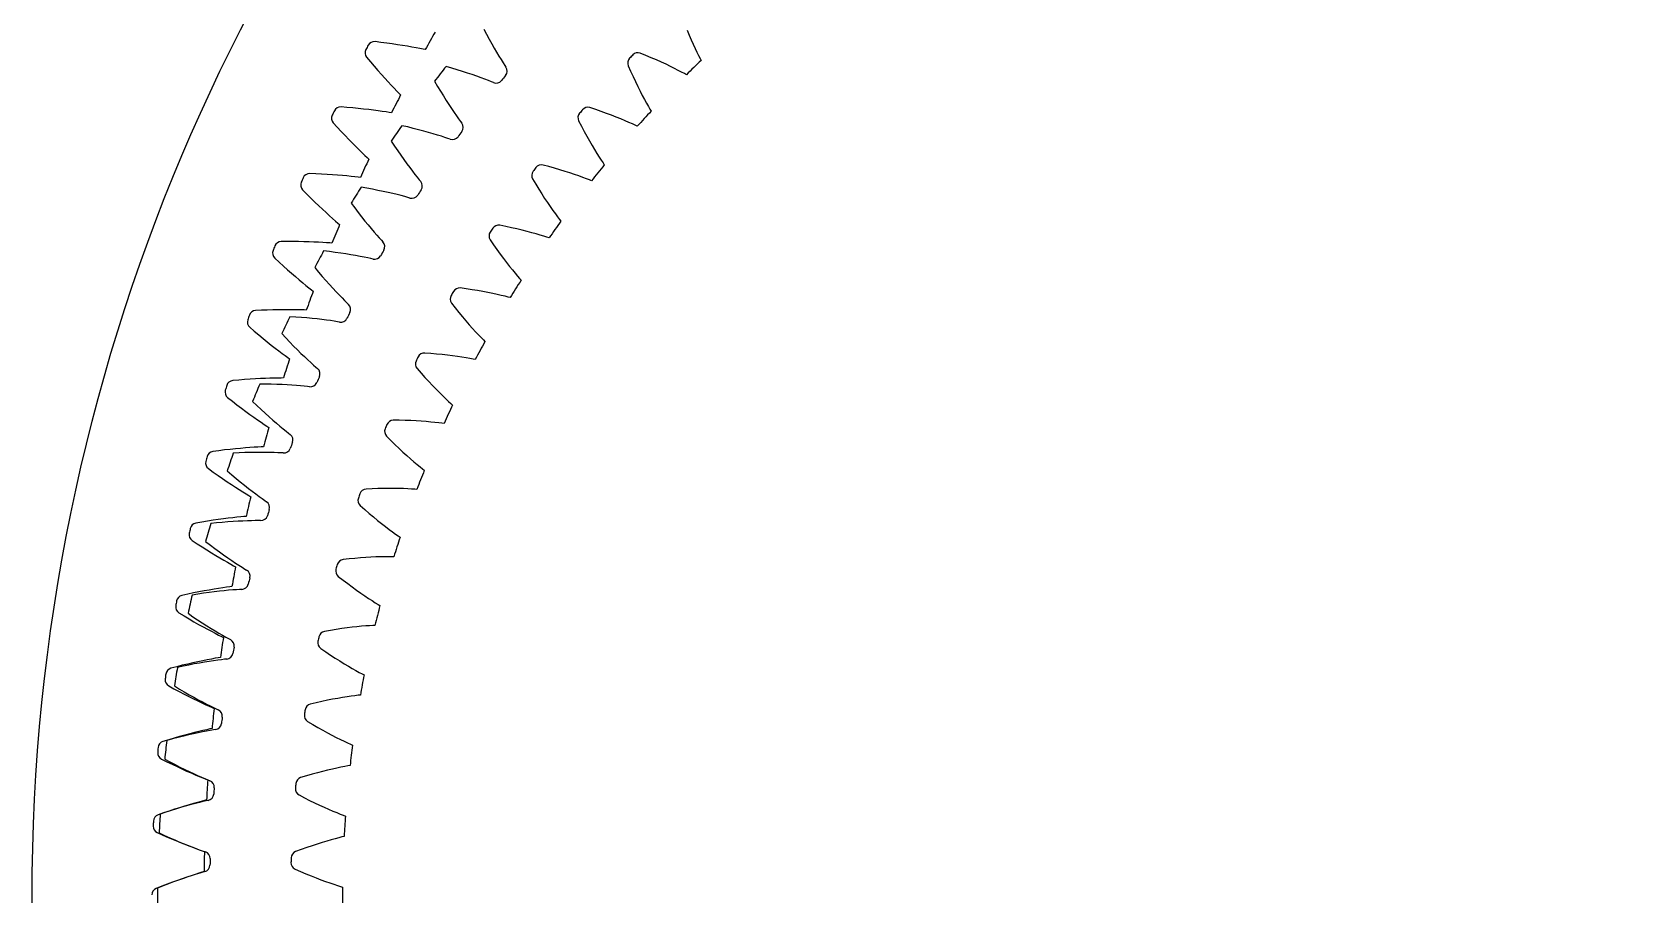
# Model space of a CAD drawing. Header units: millimetres. Extents: x -82 to 82, y -82 to 82.
# Drawn here: x -82.4 to -13, y 0.1 to 37.4 of the extents above; entities that cross this region are included whole.
import ezdxf

# ---------------------------------------------------------------- set-up
doc = ezdxf.new("R2010")
doc.units = ezdxf.units.MM

msp = doc.modelspace()

# ---------------------------------------------------------------- linework, layer by layer
at = {"layer": 'fixed_ring'}
for p, q in [((-67.335071, 36.984498), (-67.592, 37.016256)), ((-67.086449, 36.952167), (-67.335071, 36.984498)), ((-66.846999, 36.918859), (-67.086449, 36.952167)), ((-66.617339, 36.884859), (-66.846999, 36.918859)), ((-66.398241, 36.850498), (-66.617339, 36.884859)), ((-66.190707, 36.816169), (-66.398241, 36.850498)), ((-65.996089, 36.782357), (-66.190707, 36.816169)), ((-67.958089, 36.339783), (-67.790975, 36.142061)), ((-67.790975, 36.142061), (-67.627925, 35.951607)), ((-65.816331, 36.749699), (-65.996089, 36.782357)), ((-65.654515, 36.719095), (-65.816331, 36.749699)), ((-65.516487, 36.692067), (-65.654515, 36.719095)), ((-65.422331, 36.673132), (-65.516487, 36.692067)), ((-67.627925, 35.951607), (-67.469074, 35.769365)), ((-67.469074, 35.769365), (-67.314999, 35.595697)), ((-67.314999, 35.595697), (-67.166397, 35.43107)), ((-67.166397, 35.43107), (-67.024148, 35.276106)), ((-67.024148, 35.276106), (-66.889396, 35.131671)), ((-66.889396, 35.131671), (-66.763737, 34.999046)), ((-66.763737, 34.999046), (-66.649612, 34.880317)), ((-66.649612, 34.880317), (-66.55149, 34.779548)), ((-66.55149, 34.779548), (-66.48414, 34.711081)), ((-68.805934, 34.170284), (-69.063956, 34.191398)), ((-68.556189, 34.148255), (-68.805934, 34.170284)), ((-68.315567, 34.124871), (-68.556189, 34.148255)), ((-68.084697, 34.100391), (-68.315567, 34.124871)), ((-67.864367, 34.075113), (-68.084697, 34.100391)), ((-67.655592, 34.049389), (-67.864367, 34.075113)), ((-67.459743, 34.02365), (-67.655592, 34.049389)), ((-67.278788, 33.998447), (-67.459743, 34.02365)), ((-69.401777, 33.500374), (-69.226635, 33.309727)), ((-67.115846, 33.974557), (-67.278788, 33.998447)), ((-66.976818, 33.953256), (-67.115846, 33.974557)), ((-66.881961, 33.938228), (-66.976818, 33.953256)), ((-69.226635, 33.309727), (-69.055854, 33.126173)), ((-69.055854, 33.126173), (-68.889608, 32.950651)), ((-68.889608, 32.950651), (-68.728487, 32.783499)), ((-68.728487, 32.783499), (-68.573209, 32.625153)), ((-68.573209, 32.625153), (-68.424677, 32.4762)), ((-68.424677, 32.4762), (-68.284072, 32.337458)), ((-68.284072, 32.337458), (-68.153039, 32.210139)), ((-68.153039, 32.210139), (-68.034105, 32.096228)), ((-68.034105, 32.096228), (-67.931903, 31.999599)), ((-67.931903, 31.999599), (-67.861781, 31.933974)), ((-70.159243, 31.297691), (-70.417917, 31.308124)), ((-69.908801, 31.286001), (-70.159243, 31.297691)), ((-69.667418, 31.272581), (-69.908801, 31.286001)), ((-69.435734, 31.257663), (-69.667418, 31.272581)), ((-69.214548, 31.241512), (-69.435734, 31.257663)), ((-69.004888, 31.224437), (-69.214548, 31.241512)), ((-70.726893, 30.60373), (-70.544022, 30.420483)), ((-68.808142, 31.206813), (-69.004888, 31.224437)), ((-68.626301, 31.18911), (-68.808142, 31.206813)), ((-68.46251, 31.171974), (-68.626301, 31.18911)), ((-68.322721, 31.156436), (-68.46251, 31.171974)), ((-68.227324, 31.145341), (-68.322721, 31.156436)), ((-70.544022, 30.420483), (-70.365802, 30.244144)), ((-70.365802, 30.244144), (-70.192444, 30.075642)), ((-70.192444, 30.075642), (-70.024553, 29.915291)), ((-70.024553, 29.915291), (-69.862865, 29.763497)), ((-69.862865, 29.763497), (-69.708304, 29.62081)), ((-69.708304, 29.62081), (-69.562085, 29.487996)), ((-69.562085, 29.487996), (-69.425903, 29.366201)), ((-69.425903, 29.366201), (-69.302363, 29.257302)), ((-69.302363, 29.257302), (-69.196255, 29.16498)), ((-69.196255, 29.16498), (-69.123481, 29.102308)), ((-71.392687, 28.371627), (-71.65157, 28.371361)), ((-71.141975, 28.370296), (-71.392687, 28.371627)), ((-70.900244, 28.366863), (-71.141975, 28.370296)), ((-70.668141, 28.361531), (-70.900244, 28.366863)), ((-70.446476, 28.354534), (-70.668141, 28.361531)), ((-70.23629, 28.346139), (-70.446476, 28.354534)), ((-70.038984, 28.33666), (-70.23629, 28.346139)), ((-69.856566, 28.326487), (-70.038984, 28.33666)), ((-69.692208, 28.316134), (-69.856566, 28.326487)), ((-69.551896, 28.306387), (-69.692208, 28.316134)), ((-69.456122, 28.299243), (-69.551896, 28.306387)), ((-71.931173, 27.6548), (-71.740886, 27.479267)), ((-71.740886, 27.479267), (-71.555531, 27.310443)), ((-71.555531, 27.310443), (-71.375358, 27.149249)), ((-71.375358, 27.149249), (-71.200984, 26.995973)), ((-71.200984, 26.995973), (-71.033161, 26.850991)), ((-71.033161, 26.850991), (-70.872835, 26.714813)), ((-70.872835, 26.714813), (-70.721253, 26.588155)), ((-70.721253, 26.588155), (-70.580154, 26.472091)), ((-70.580154, 26.472091), (-70.452219, 26.368391)), ((-70.452219, 26.368391), (-70.342387, 26.280532)), ((-70.342387, 26.280532), (-70.267085, 26.220922)), ((-72.504157, 25.397089), (-72.762808, 25.386125)), ((-72.253604, 25.406121), (-72.504157, 25.397089)), ((-72.011938, 25.41268), (-72.253604, 25.406121)), ((-71.779813, 25.416945), (-72.011938, 25.41268)), ((-71.558048, 25.419114), (-71.779813, 25.416945)), ((-71.347695, 25.419412), (-71.558048, 25.419114)), ((-71.150166, 25.418095), (-71.347695, 25.419412)), ((-70.967483, 25.415469), (-71.150166, 25.418095)), ((-70.802837, 25.411917), (-70.967483, 25.415469)), ((-70.662243, 25.407976), (-70.802837, 25.411917)), ((-70.566255, 25.404796), (-70.662243, 25.407976)), ((-73.012561, 24.658622), (-72.815182, 24.491103)), ((-72.815182, 24.491103), (-72.623009, 24.330083)), ((-72.623009, 24.330083), (-72.436328, 24.176473)), ((-72.436328, 24.176473), (-72.255769, 24.030533)), ((-72.255769, 24.030533), (-72.082098, 23.89261)), ((-72.082098, 23.89261), (-71.916282, 23.763174)), ((-71.916282, 23.763174), (-71.759595, 23.642888)), ((-71.759595, 23.642888), (-71.61382, 23.532755)), ((-71.61382, 23.532755), (-71.481709, 23.43443)), ((-71.481709, 23.43443), (-71.36834, 23.351185)), ((-71.36834, 23.351185), (-71.290639, 23.294737)), ((-73.491755, 22.379162), (-73.749732, 22.357518)), ((-73.24179, 22.39854), (-73.491755, 22.379162)), ((-73.0006, 22.41508), (-73.24179, 22.39854)), ((-72.76885, 22.428933), (-73.0006, 22.41508)), ((-72.547365, 22.440265), (-72.76885, 22.428933)), ((-72.337203, 22.449256), (-72.547365, 22.440265)), ((-72.139788, 22.456103), (-72.337203, 22.449256)), ((-71.957154, 22.461028), (-72.139788, 22.456103)), ((-71.792501, 22.464283), (-71.957154, 22.461028)), ((-71.651864, 22.466156), (-71.792501, 22.464283)), ((-71.555827, 22.466946), (-71.651864, 22.466156)), ((-73.969207, 21.620315), (-73.765075, 21.461096)), ((-73.765075, 21.461096), (-73.566411, 21.308155)), ((-73.566411, 21.308155), (-73.373542, 21.162391)), ((-73.373542, 21.162391), (-73.187106, 21.024038)), ((-73.187106, 21.024038), (-73.007884, 20.89341)), ((-73.007884, 20.89341), (-72.836861, 20.770936)), ((-72.836861, 20.770936), (-72.675336, 20.657228)), ((-72.675336, 20.657228), (-72.525135, 20.553213)), ((-72.525135, 20.553213), (-72.389074, 20.460431)), ((-72.389074, 20.460431), (-72.272361, 20.381943)), ((-72.272361, 20.381943), (-72.192394, 20.328754)), ((-73.203124, 19.440745), (-73.412735, 19.423078)), ((-73.006161, 19.455745), (-73.203124, 19.440745)), ((-72.823886, 19.468214), (-73.006161, 19.455745)), ((-72.659509, 19.47827), (-72.823886, 19.468214)), ((-72.519069, 19.485953), (-72.659509, 19.47827)), ((-72.423147, 19.490711), (-72.519069, 19.485953)), ((-74.353793, 19.323), (-74.610656, 19.290714)), ((-74.104843, 19.352691), (-74.353793, 19.323)), ((-73.864543, 19.379184), (-74.104843, 19.352691)), ((-73.633563, 19.402603), (-73.864543, 19.379184)), ((-73.412735, 19.423078), (-73.633563, 19.402603)), ((-74.799479, 18.545071), (-74.588941, 18.394423)), ((-74.588941, 18.394423), (-74.384127, 18.249823)), ((-74.384127, 18.249823), (-74.185399, 18.112153)), ((-74.185399, 18.112153), (-73.993404, 17.981623)), ((-73.993404, 17.981623), (-73.808937, 17.858513)), ((-73.808937, 17.858513), (-73.632999, 17.743211)), ((-73.632999, 17.743211), (-73.466913, 17.636275)), ((-73.466913, 17.636275), (-73.312542, 17.538556)), ((-73.312542, 17.538556), (-73.172763, 17.451477)), ((-73.172763, 17.451477), (-73.052907, 17.377878)), ((-73.052907, 17.377878), (-72.97081, 17.32804)), ((-75.0888, 16.233825), (-75.344109, 16.190951)), ((-74.841289, 16.273778), (-75.0888, 16.233825)), ((-74.602289, 16.310179), (-74.841289, 16.273778)), ((-74.372475, 16.343123), (-74.602289, 16.310179)), ((-74.152681, 16.372707), (-74.372475, 16.343123)), ((-73.94398, 16.399021), (-74.152681, 16.372707)), ((-73.747805, 16.422147), (-73.94398, 16.399021)), ((-73.5662, 16.442138), (-73.747805, 16.422147)), ((-73.402379, 16.458979), (-73.5662, 16.442138)), ((-73.262377, 16.472458), (-73.402379, 16.458979)), ((-73.166733, 16.481176), (-73.262377, 16.472458)), ((-75.501956, 15.438142), (-75.285373, 15.296324)), ((-75.285373, 15.296324), (-75.074758, 15.160311)), ((-75.074758, 15.160311), (-74.870511, 15.030971)), ((-74.870511, 15.030971), (-74.673286, 14.908486)), ((-74.673286, 14.908486), (-74.483889, 14.793105)), ((-74.483889, 14.793105), (-74.303336, 14.685172)), ((-74.303336, 14.685172), (-74.132974, 14.585191)), ((-74.132974, 14.585191), (-73.974696, 14.493935)), ((-73.974696, 14.493935), (-73.831437, 14.412706)), ((-73.831437, 14.412706), (-73.708642, 14.344124)), ((-73.708642, 14.344124), (-73.624556, 14.29772)), ((-75.212578, 13.213308), (-75.449869, 13.167062)), ((-74.984322, 13.255722), (-75.212578, 13.213308)), ((-74.765938, 13.294363), (-74.984322, 13.255722)), ((-74.558503, 13.329279), (-74.765938, 13.294363)), ((-74.363451, 13.360493), (-74.558503, 13.329279)), ((-74.182828, 13.387971), (-74.363451, 13.360493)), ((-74.019843, 13.411567), (-74.182828, 13.387971)), ((-73.880517, 13.430821), (-74.019843, 13.411567)), ((-73.785315, 13.443484), (-73.880517, 13.430821)), ((-75.695518, 13.116914), (-75.948837, 13.063527)), ((-75.449869, 13.167062), (-75.695518, 13.116914)), ((-76.07544, 12.304838), (-75.853181, 12.172091)), ((-75.853181, 12.172091), (-75.637125, 12.044898)), ((-75.637125, 12.044898), (-75.427708, 11.924109)), ((-75.427708, 11.924109), (-75.22559, 11.809879)), ((-75.22559, 11.809879), (-75.031586, 11.702423)), ((-75.031586, 11.702423), (-74.846727, 11.602044)), ((-74.846727, 11.602044), (-74.672379, 11.509189)), ((-74.672379, 11.509189), (-74.510465, 11.424551)), ((-74.510465, 11.424551), (-74.363972, 11.349312)), ((-74.363972, 11.349312), (-74.238448, 11.285863)), ((-74.238448, 11.285863), (-74.152515, 11.242974)), ((-76.172912, 9.977594), (-76.423809, 9.913784)), ((-75.929546, 10.03785), (-76.172912, 9.977594)), ((-75.694368, 10.093863), (-75.929546, 10.03785)), ((-75.468059, 10.145673), (-75.694368, 10.093863)), ((-75.25146, 10.193306), (-75.468059, 10.145673)), ((-75.045644, 10.236765), (-75.25146, 10.193306)), ((-74.852049, 10.276012), (-75.045644, 10.236765)), ((-74.672715, 10.310931), (-74.852049, 10.276012)), ((-74.510845, 10.341243), (-74.672715, 10.310931)), ((-74.372434, 10.366238), (-74.510845, 10.341243)), ((-74.277836, 10.382824), (-74.372434, 10.366238)), ((-76.518951, 9.150511), (-76.291396, 9.027062)), ((-76.291396, 9.027062), (-76.070268, 8.908907)), ((-76.070268, 8.908907), (-75.856038, 8.796875)), ((-75.856038, 8.796875), (-75.649372, 8.691095)), ((-75.649372, 8.691095), (-75.451093, 8.591748)), ((-75.451093, 8.591748), (-75.262244, 8.499094)), ((-75.262244, 8.499094), (-75.084207, 8.413523)), ((-75.084207, 8.413523), (-74.918934, 8.335649)), ((-74.918934, 8.335649), (-74.769458, 8.266528)), ((-74.769458, 8.266528), (-74.641418, 8.20832)), ((-74.641418, 8.20832), (-74.553787, 8.169019)), ((-76.046836, 6.957173), (-76.279497, 6.891489)), ((-75.822861, 7.01829), (-76.046836, 6.957173)), ((-75.608415, 7.074834), (-75.822861, 7.01829)), ((-75.404571, 7.126761), (-75.608415, 7.074834)), ((-75.212763, 7.173975), (-75.404571, 7.126761)), ((-75.035026, 7.216275), (-75.212763, 7.173975)), ((-74.874546, 7.25325), (-75.035026, 7.216275)), ((-74.737286, 7.283943), (-74.874546, 7.25325)), ((-74.643455, 7.304425), (-74.737286, 7.283943)), ((-76.520166, 6.821227), (-76.768211, 6.747103)), ((-76.279497, 6.891489), (-76.520166, 6.821227)), ((-76.831729, 5.980551), (-76.599267, 5.866611)), ((-76.599267, 5.866611), (-76.373446, 5.757694)), ((-76.373446, 5.757694), (-76.154769, 5.654612)), ((-76.154769, 5.654612), (-75.943909, 5.557463)), ((-75.943909, 5.557463), (-75.741694, 5.466394)), ((-75.741694, 5.466394), (-75.549177, 5.381623)), ((-75.549177, 5.381623), (-75.367756, 5.303483)), ((-75.367756, 5.303483), (-75.199406, 5.232505)), ((-75.199406, 5.232505), (-75.0472, 5.16962)), ((-75.0472, 5.16962), (-74.916865, 5.116753)), ((-74.916865, 5.116753), (-74.827684, 5.081107)), ((-74.974451, 4.189205), (-75.110325, 4.152865)), ((-74.881547, 4.213546), (-74.974451, 4.189205)), ((-76.736686, 3.653206), (-76.981456, 3.568895)), ((-76.499127, 3.733354), (-76.736686, 3.653206)), ((-76.269378, 3.808596), (-76.499127, 3.733354)), ((-76.048121, 3.878917), (-76.269378, 3.808596)), ((-75.836194, 3.944274), (-76.048121, 3.878917)), ((-75.63467, 4.004581), (-75.836194, 3.944274)), ((-75.444977, 4.059681), (-75.63467, 4.004581)), ((-75.26914, 4.10929), (-75.444977, 4.059681)), ((-75.110325, 4.152865), (-75.26914, 4.10929)), ((-77.013243, 2.800373), (-76.776271, 2.696137)), ((-76.776271, 2.696137), (-76.546141, 2.596645)), ((-76.546141, 2.596645), (-76.323391, 2.502687)), ((-76.323391, 2.502687), (-76.108696, 2.414335)), ((-76.108696, 2.414335), (-75.902891, 2.331701)), ((-75.902891, 2.331701), (-75.707035, 2.254958)), ((-75.707035, 2.254958), (-75.52254, 2.184382)), ((-75.52254, 2.184382), (-75.3514, 2.120422)), ((-75.3514, 2.120422), (-75.196726, 2.063881)), ((-75.196726, 2.063881), (-75.064317, 2.016445)), ((-75.064317, 2.016445), (-74.97374, 1.984515)), ((-76.143453, 0.732917), (-76.361616, 0.653513)), ((-75.934409, 0.806976), (-76.143453, 0.732917)), ((-75.735549, 0.875559), (-75.934409, 0.806976)), ((-75.548295, 0.938451), (-75.735549, 0.875559)), ((-75.374658, 0.995284), (-75.548295, 0.938451)), ((-75.21778, 1.045385), (-75.374658, 0.995284)), ((-75.083524, 1.087309), (-75.21778, 1.045385)), ((-74.991704, 1.115469), (-75.083524, 1.087309)), ((-76.822103, 0.478944), (-77.06318, 0.38459)), ((-76.588059, 0.56884), (-76.822103, 0.478944)), ((-76.361616, 0.653513), (-76.588059, 0.56884))]:
    msp.add_line(p, q, dxfattribs=at)
for centre, radius, start, end in [((0, 0), 77.25, 151.499434, 151.658461), ((-67.624614, 36.718035), 0.3, 83.758735, 151.499434), ((0, 0), 75, 150.062713, 150.726761), ((-67.726266, 36.530199), 0.3, 151.658461, 219.399159), ((0, 0), 77.25, 153.867855, 154.026882), ((-69.084218, 33.892083), 0.3, 86.127156, 153.867855), ((0, 0), 75, 152.431134, 153.095182), ((-69.178021, 33.700207), 0.3, 154.026882, 221.76758), ((-70.425793, 31.008227), 0.3, 88.495578, 156.236276), ((0, 0), 75, 154.799555, 155.463603), ((-70.511586, 30.812639), 0.3, 156.395303, 224.136001), ((0, 0), 77.25, 156.236276, 156.395303), ((0, 0), 75, 157.167976, 157.832024), ((-71.724684, 27.872428), 0.3, 158.763724, 226.504422), ((0, 0), 77.25, 158.604697, 158.763724), ((-71.647047, 28.071395), 0.3, 90.863999, 158.604697), ((0, 0), 75, 159.536397, 160.200445), ((0, 0), 77.25, 160.973118, 161.132145), ((-72.745892, 25.086603), 0.3, 93.23242, 160.973118), ((-72.815241, 24.884597), 0.3, 161.132145, 228.872844), ((0, 0), 75, 161.904818, 162.568866), ((-73.720453, 22.058951), 0.3, 95.600841, 163.341539), ((-73.781394, 21.854252), 0.3, 163.500566, 231.241265), ((0, 0), 77.25, 163.341539, 163.500566), ((0, 0), 75, 164.273239, 164.937287), ((-74.621494, 18.786569), 0.3, 165.868987, 233.609686), ((0, 0), 77.25, 165.70996, 165.868987), ((-74.569064, 18.993611), 0.3, 97.969262, 165.70996), ((0, 0), 75, 166.64166, 167.305708), ((-75.290274, 15.895821), 0.3, 100.337683, 168.078381), ((-75.334103, 15.686789), 0.3, 168.237408, 235.978107), ((0, 0), 77.25, 168.078381, 168.237408), ((0, 0), 75, 169.010081, 169.674129), ((-75.918006, 12.560209), 0.3, 170.605829, 238.346528), ((0, 0), 77.25, 170.446803, 170.605829), ((-75.882852, 12.770874), 0.3, 102.706104, 170.446803), ((0, 0), 75, 171.378502, 172.04255), ((-76.345786, 9.624107), 0.3, 105.074525, 172.815224), ((-76.372204, 9.41217), 0.3, 172.97425, 240.714949), ((0, 0), 77.25, 172.815224, 172.97425), ((0, 0), 75, 173.746924, 174.410971), ((-76.695921, 6.248051), 0.3, 175.342671, 243.08337), ((0, 0), 77.25, 175.183645, 175.342671), ((-76.678284, 6.460899), 0.3, 107.442946, 175.183645), ((0, 0), 75, 176.115345, 176.779392), ((-76.879779, 3.286651), 0.3, 109.811367, 177.552066), ((-76.888605, 3.073256), 0.3, 177.711092, 245.451791), ((0, 0), 77.25, 177.552066, 177.711092), ((0, 0), 75, 178.483766, 179.147813), ((-76.949926, 0.106789), 0.3, 112.179788, 179.920487)]:
    msp.add_arc(centre, radius, start, end, dxfattribs=at)
at = {"layer": 'outer'}
msp.add_circle((0, 0), 82.428227, dxfattribs=at)
at = {"layer": 'thin_ring_external'}
for p, q in [((-62.886783, 37.556834), (-62.771383, 37.337867)), ((-62.771383, 37.337867), (-62.657779, 37.128221)), ((-62.657779, 37.128221), (-62.546484, 36.928338)), ((-62.546484, 36.928338), (-62.438112, 36.73878)), ((-62.438112, 36.73878), (-62.333423, 36.560285)), ((-62.333423, 36.560285), (-62.233393, 36.393872)), ((-62.233393, 36.393872), (-62.139355, 36.241036)), ((-62.139355, 36.241036), (-62.053311, 36.104201)), ((-62.053311, 36.104201), (-61.978843, 35.988059)), ((-64.273774, 35.872704), (-64.519863, 35.943596)), ((-64.036744, 35.801424), (-64.273774, 35.872704)), ((-63.809208, 35.730118), (-64.036744, 35.801424)), ((-63.591697, 35.659206), (-63.809208, 35.730118)), ((-63.384878, 35.589185), (-63.591697, 35.659206)), ((-63.189624, 35.520658), (-63.384878, 35.589185)), ((-63.007121, 35.454386), (-63.189624, 35.520658)), ((-62.839092, 35.391392), (-63.007121, 35.454386)), ((-61.978843, 35.988059), (-61.928546, 35.907857)), ((-65.018197, 35.303336), (-64.889063, 35.08218)), ((-64.889063, 35.08218), (-64.761777, 34.869902)), ((-64.761777, 34.869902), (-64.636796, 34.666833)), ((-62.688299, 35.333177), (-62.839092, 35.391392)), ((-62.560036, 35.282356), (-62.688299, 35.333177)), ((-62.471679, 35.248367), (-62.560036, 35.282356)), ((-64.636796, 34.666833), (-64.514658, 34.473385)), ((-64.514658, 34.473385), (-64.396009, 34.290084)), ((-64.396009, 34.290084), (-64.281646, 34.117627)), ((-64.281646, 34.117627), (-64.172601, 33.956977)), ((-66.181173, 33.324201), (-66.430794, 33.381429)), ((-65.940577, 33.266086), (-66.181173, 33.324201)), ((-64.172601, 33.956977), (-64.070286, 33.809555)), ((-64.070286, 33.809555), (-63.976835, 33.677667)), ((-63.976835, 33.677667), (-63.896082, 33.565804)), ((-63.896082, 33.565804), (-63.841443, 33.488494)), ((-66.893101, 32.714689), (-66.75198, 32.500982)), ((-65.709459, 33.207423), (-65.940577, 33.266086)), ((-65.488371, 33.148602), (-65.709459, 33.207423)), ((-65.278009, 33.09008), (-65.488371, 33.148602)), ((-65.079276, 33.032413), (-65.278009, 33.09008)), ((-64.893399, 32.976295), (-65.079276, 33.032413)), ((-64.722156, 32.922654), (-64.893399, 32.976295)), ((-64.568385, 32.872834), (-64.722156, 32.922654)), ((-64.437516, 32.829156), (-64.568385, 32.872834)), ((-64.347421, 32.800086), (-64.437516, 32.829156)), ((-66.75198, 32.500982), (-66.613193, 32.296039)), ((-66.613193, 32.296039), (-66.477215, 32.100163)), ((-66.477215, 32.100163), (-66.344607, 31.913737)), ((-66.344607, 31.913737), (-66.21604, 31.737251)), ((-66.21604, 31.737251), (-66.09235, 31.571356)), ((-66.09235, 31.571356), (-65.974621, 31.416957)), ((-65.974621, 31.416957), (-65.86434, 31.275394)), ((-65.86434, 31.275394), (-65.763765, 31.148854)), ((-67.945285, 30.674494), (-68.197679, 30.717883)), ((-67.701853, 30.629721), (-67.945285, 30.674494)), ((-67.467854, 30.583879), (-67.701853, 30.629721)), ((-67.243861, 30.537326), (-67.467854, 30.583879)), ((-65.763765, 31.148854), (-65.676973, 31.04161)), ((-65.676973, 31.04161), (-65.618158, 30.967428)), ((-68.622555, 30.026689), (-68.469876, 29.821081)), ((-67.030595, 30.490482), (-67.243861, 30.537326)), ((-66.828987, 30.443849), (-67.030595, 30.490482)), ((-66.640301, 30.398057), (-66.828987, 30.443849)), ((-66.466363, 30.35393), (-66.640301, 30.398057)), ((-66.310081, 30.312657), (-66.466363, 30.35393)), ((-66.177005, 30.276254), (-66.310081, 30.312657)), ((-66.085445, 30.252191), (-66.177005, 30.276254)), ((-68.469876, 29.821081), (-68.32001, 29.624094)), ((-68.32001, 29.624094), (-68.173448, 29.436006)), ((-68.173448, 29.436006), (-68.030771, 29.257168)), ((-68.030771, 29.257168), (-67.892677, 29.088032)), ((-67.892677, 29.088032), (-67.760037, 28.929203)), ((-67.760037, 28.929203), (-67.63398, 28.781524)), ((-67.63398, 28.781524), (-67.516069, 28.646251)), ((-67.516069, 28.646251), (-67.408676, 28.525444)), ((-67.408676, 28.525444), (-67.316108, 28.423144)), ((-69.560751, 27.931629), (-69.815153, 27.961049)), ((-69.315223, 27.900334), (-69.560751, 27.931629)), ((-69.079053, 27.867452), (-69.315223, 27.900334)), ((-68.852837, 27.833309), (-69.079053, 27.867452)), ((-68.637314, 27.798284), (-68.852837, 27.833309)), ((-68.433443, 27.762829), (-68.637314, 27.798284)), ((-67.316108, 28.423144), (-67.253295, 28.352314)), ((-70.201307, 27.247498), (-70.037533, 27.050613)), ((-68.242521, 27.7275), (-68.433443, 27.762829)), ((-68.066416, 27.693022), (-68.242521, 27.7275)), ((-67.908097, 27.660421), (-68.066416, 27.693022)), ((-67.773218, 27.631405), (-67.908097, 27.660421)), ((-67.680472, 27.612422), (-67.773218, 27.631405)), ((-70.037533, 27.050613), (-69.877043, 26.862181)), ((-69.877043, 26.862181), (-69.720343, 26.682453)), ((-69.720343, 26.682453), (-69.568031, 26.511747)), ((-69.568031, 26.511747), (-69.420829, 26.350475)), ((-69.420829, 26.350475), (-69.27964, 26.199193)), ((-69.27964, 26.199193), (-69.14564, 26.058683)), ((-69.14564, 26.058683), (-69.020456, 25.930111)), ((-69.020456, 25.930111), (-68.906571, 25.815403)), ((-68.906571, 25.815403), (-68.808508, 25.718357)), ((-68.808508, 25.718357), (-68.741889, 25.651096)), ((-71.022667, 25.103937), (-71.278302, 25.119297)), ((-70.775787, 25.086215), (-71.022667, 25.103937)), ((-70.538165, 25.066393), (-70.775787, 25.086215)), ((-70.310411, 25.044764), (-70.538165, 25.066393)), ((-70.093285, 25.021665), (-70.310411, 25.044764)), ((-69.887771, 24.997494), (-70.093285, 25.021665)), ((-69.695193, 24.972736), (-69.887771, 24.997494)), ((-71.624562, 24.385558), (-71.450191, 24.197994)), ((-69.517456, 24.948012), (-69.695193, 24.972736)), ((-69.357582, 24.924182), (-69.517456, 24.948012)), ((-69.221309, 24.90264), (-69.357582, 24.924182)), ((-69.127658, 24.888795), (-69.221309, 24.90264)), ((-71.450191, 24.197994), (-71.279564, 24.018689)), ((-71.279564, 24.018689), (-71.113201, 23.847866)), ((-71.113201, 23.847866), (-70.951717, 23.685809)), ((-70.951717, 23.685809), (-70.795854, 23.532891)), ((-70.795854, 23.532891), (-70.646546, 23.389617)), ((-70.646546, 23.389617), (-70.505009, 23.256702)), ((-70.505009, 23.256702), (-70.372932, 23.135222)), ((-70.372932, 23.135222), (-70.252902, 23.026962)), ((-70.252902, 23.026962), (-70.149641, 22.935465)), ((-70.149641, 22.935465), (-70.079418, 22.871976)), ((-72.326591, 22.200005), (-72.582685, 22.201259)), ((-72.079109, 22.19591), (-72.326591, 22.200005)), ((-71.840756, 22.189208), (-72.079109, 22.19591)), ((-71.612157, 22.180158), (-71.840756, 22.189208)), ((-71.394089, 22.169055), (-71.612157, 22.180158)), ((-71.187555, 22.156242), (-71.394089, 22.169055)), ((-70.993905, 22.142131), (-71.187555, 22.156242)), ((-70.815076, 22.127235), (-70.993905, 22.142131)), ((-70.654132, 22.112248), (-70.815076, 22.127235)), ((-70.51688, 22.098246), (-70.654132, 22.112248)), ((-70.422608, 22.089581), (-70.51688, 22.098246)), ((-72.887998, 21.44956), (-72.70356, 21.271886)), ((-72.70356, 21.271886), (-72.523314, 21.102253)), ((-72.523314, 21.102253), (-72.347794, 20.940854)), ((-72.347794, 20.940854), (-72.177627, 20.787939)), ((-72.177627, 20.787939), (-72.013578, 20.643839)), ((-72.013578, 20.643839), (-71.856604, 20.509008)), ((-71.856604, 20.509008), (-71.707959, 20.384092)), ((-71.707959, 20.384092), (-71.569391, 20.270071)), ((-71.569391, 20.270071), (-71.443579, 20.168588)), ((-71.443579, 20.168588), (-71.335435, 20.082919)), ((-71.335435, 20.082919), (-71.261821, 20.023394)), ((-73.468564, 19.228652), (-73.724338, 19.215797)), ((-73.221233, 19.238197), (-73.468564, 19.228652)), ((-72.982872, 19.244635), (-73.221233, 19.238197)), ((-72.754121, 19.248192), (-72.982872, 19.244635)), ((-72.535773, 19.249119), (-72.754121, 19.248192)), ((-72.328847, 19.247703), (-72.535773, 19.249119)), ((-72.134714, 19.244281), (-72.328847, 19.247703)), ((-71.955336, 19.239259), (-72.134714, 19.244281)), ((-71.79381, 19.233161), (-71.955336, 19.239259)), ((-71.655995, 19.226741), (-71.79381, 19.233161)), ((-71.561389, 19.223282), (-71.655995, 19.226741)), ((-73.987779, 18.44842), (-73.793832, 18.281176)), ((-73.793832, 18.281176), (-73.604516, 18.12173)), ((-73.604516, 18.12173), (-73.420371, 17.970245)), ((-73.420371, 17.970245), (-73.242039, 17.826937)), ((-73.242039, 17.826937), (-73.0703, 17.692093)), ((-73.0703, 17.692093), (-72.906137, 17.566113)), ((-72.906137, 17.566113), (-72.750837, 17.449575)), ((-72.750837, 17.449575), (-72.606198, 17.343362)), ((-72.606198, 17.343362), (-72.474986, 17.248963)), ((-72.474986, 17.248963), (-72.362287, 17.169382)), ((-72.362287, 17.169382), (-72.285506, 17.114003)), ((-74.445117, 16.198902), (-74.699795, 16.171977)), ((-74.198688, 16.222057), (-74.445117, 16.198902)), ((-73.961044, 16.241617), (-74.198688, 16.222057)), ((-73.732836, 16.25777), (-73.961044, 16.241617)), ((-73.51487, 16.270723), (-73.732836, 16.25777)), ((-73.308181, 16.280709), (-73.51487, 16.270723)), ((-73.114154, 16.287986), (-73.308181, 16.280709)), ((-72.934772, 16.292854), (-73.114154, 16.287986)), ((-72.773156, 16.295663), (-72.934772, 16.292854)), ((-72.635196, 16.296844), (-72.773156, 16.295663)), ((-72.540543, 16.298603), (-72.635196, 16.296844)), ((-74.920563, 15.391253), (-74.717698, 15.234947)), ((-74.717698, 15.234947), (-74.519885, 15.086172)), ((-74.519885, 15.086172), (-74.327675, 14.945061)), ((-74.327675, 14.945061), (-74.141719, 14.811794)), ((-74.141719, 14.811794), (-73.962813, 14.686616)), ((-73.962813, 14.686616), (-73.791959, 14.569871)), ((-73.791959, 14.569871), (-73.630475, 14.462065)), ((-73.630475, 14.462065), (-73.480205, 14.363981)), ((-73.480205, 14.363981), (-73.343992, 14.276954)), ((-73.343992, 14.276954), (-73.22708, 14.203701)), ((-73.22708, 14.203701), (-73.147365, 14.152636)), ((-74.545329, 13.217973), (-74.772301, 13.189273)), ((-74.328408, 13.242914), (-74.545329, 13.217973)), ((-74.122582, 13.264271), (-74.328408, 13.242914)), ((-73.929251, 13.282226), (-74.122582, 13.264271)), ((-73.750409, 13.296968), (-73.929251, 13.282226)), ((-73.589194, 13.308675), (-73.750409, 13.296968)), ((-73.451508, 13.317455), (-73.589194, 13.308675)), ((-73.357096, 13.324425), (-73.451508, 13.317455)), ((-75.253286, 13.119957), (-75.506094, 13.079043)), ((-75.008506, 13.156652), (-75.253286, 13.119957)), ((-74.772301, 13.189273), (-75.008506, 13.156652)), ((-75.683518, 12.287343), (-75.472351, 12.14245)), ((-75.472351, 12.14245), (-75.266643, 12.004798)), ((-75.266643, 12.004798), (-75.066951, 11.87449)), ((-75.066951, 11.87449), (-74.873936, 11.751669)), ((-74.873936, 11.751669), (-74.688406, 11.636536)), ((-74.688406, 11.636536), (-74.51138, 11.529381)), ((-74.51138, 11.529381), (-74.344203, 11.430634)), ((-74.344203, 11.430634), (-74.188757, 11.340977)), ((-74.188757, 11.340977), (-74.047957, 11.261586)), ((-74.047957, 11.261586), (-73.927188, 11.194885)), ((-73.927188, 11.194885), (-73.84478, 11.148288)), ((-75.890615, 10.001167), (-76.140785, 9.946389)), ((-75.648229, 10.051291), (-75.890615, 10.001167)), ((-75.414179, 10.096875), (-75.648229, 10.051291)), ((-75.189133, 10.138034), (-75.414179, 10.096875)), ((-74.973915, 10.174887), (-75.189133, 10.138034)), ((-74.769579, 10.20755), (-74.973915, 10.174887)), ((-74.57753, 10.236127), (-74.769579, 10.20755)), ((-74.399772, 10.260699), (-74.57753, 10.236127)), ((-74.239446, 10.28127), (-74.399772, 10.260699)), ((-74.102453, 10.297621), (-74.239446, 10.28127)), ((-74.008569, 10.309782), (-74.102453, 10.297621)), ((-76.274327, 9.146117), (-76.055499, 9.013076)), ((-76.055499, 9.013076), (-75.84252, 8.886965)), ((-75.84252, 8.886965), (-75.635953, 8.767856)), ((-75.635953, 8.767856), (-75.436465, 8.655854)), ((-75.436465, 8.655854), (-75.244875, 8.551117)), ((-75.244875, 8.551117), (-75.062215, 8.453876)), ((-75.062215, 8.453876), (-74.889851, 8.364489)), ((-74.889851, 8.364489), (-74.729703, 8.283531)), ((-74.729703, 8.283531), (-74.584743, 8.212016)), ((-74.584743, 8.212016), (-74.460483, 8.15207)), ((-74.460483, 8.15207), (-74.375633, 8.110084)), ((-75.884729, 6.973812), (-76.115912, 6.915404)), ((-75.662292, 7.027306), (-75.884729, 6.973812)), ((-75.449432, 7.075959), (-75.662292, 7.027306)), ((-75.247204, 7.119829), (-75.449432, 7.075959)), ((-75.057022, 7.158942), (-75.247204, 7.119829)), ((-74.880887, 7.193269), (-75.057022, 7.158942)), ((-74.721938, 7.222641), (-74.880887, 7.193269)), ((-74.586054, 7.246514), (-74.721938, 7.222641)), ((-74.492982, 7.263827), (-74.586054, 7.246514)), ((-76.35517, 6.852004), (-76.601942, 6.783527)), ((-76.115912, 6.915404), (-76.35517, 6.852004)), ((-76.691196, 5.977114), (-76.465371, 5.856331)), ((-76.465371, 5.856331), (-76.245769, 5.742143)), ((-76.245769, 5.742143), (-76.032954, 5.634594)), ((-76.032954, 5.634594), (-75.827599, 5.533752)), ((-75.827599, 5.533752), (-75.63053, 5.439728)), ((-75.63053, 5.439728), (-75.44279, 5.352697)), ((-75.44279, 5.352697), (-75.265764, 5.272941)), ((-75.265764, 5.272941), (-75.101399, 5.200928)), ((-75.101399, 5.200928), (-74.95272, 5.137508)), ((-74.95272, 5.137508), (-74.825346, 5.084497)), ((-74.825346, 5.084497), (-74.738313, 5.047249)), ((-74.900842, 4.173399), (-75.035204, 4.142076)), ((-74.808865, 4.195813), (-74.900842, 4.173399)), ((-76.645539, 3.682031), (-76.888164, 3.600065)), ((-76.410137, 3.758516), (-76.645539, 3.682031)), ((-76.182522, 3.82957), (-76.410137, 3.758516)), ((-75.96337, 3.895236), (-76.182522, 3.82957)), ((-75.753513, 3.955542), (-75.96337, 3.895236)), ((-75.554009, 4.010485), (-75.753513, 3.955542)), ((-75.36627, 4.060016), (-75.554009, 4.010485)), ((-75.192294, 4.103993), (-75.36627, 4.060016)), ((-75.035204, 4.142076), (-75.192294, 4.103993)), ((-76.932859, 2.789959), (-76.700723, 2.681799)), ((-76.700723, 2.681799), (-76.475164, 2.579883)), ((-76.475164, 2.579883), (-76.256747, 2.48422)), ((-76.256747, 2.48422), (-76.046149, 2.394844)), ((-76.046149, 2.394844), (-75.844199, 2.311819)), ((-75.844199, 2.311819), (-75.651951, 2.235262)), ((-75.651951, 2.235262), (-75.4708, 2.165379)), ((-75.4708, 2.165379), (-75.302718, 2.10253)), ((-75.302718, 2.10253), (-75.150771, 2.047396)), ((-75.150771, 2.047396), (-75.02067, 2.001483)), ((-75.02067, 2.001483), (-74.931717, 1.969086)), ((-76.091452, 0.751337), (-76.306654, 0.673698)), ((-75.885235, 0.823111), (-76.091452, 0.751337)), ((-75.689062, 0.888961), (-75.885235, 0.823111)), ((-75.504336, 0.948759), (-75.689062, 0.888961)), ((-75.333047, 1.002254), (-75.504336, 0.948759)), ((-75.178293, 1.048933), (-75.333047, 1.002254)), ((-75.045861, 1.087609), (-75.178293, 1.048933)), ((-74.955258, 1.115057), (-75.045861, 1.087609)), ((-76.76084, 0.500877), (-76.998581, 0.405669)), ((-76.530009, 0.590213), (-76.76084, 0.500877)), ((-76.306654, 0.673698), (-76.530009, 0.590213))]:
    msp.add_line(p, q, dxfattribs=at)
for centre, radius, start, end in [((-19, 0), 58, 141.704517, 142.50601), ((-19, 0), 55.75, 140.383718, 140.668913), ((-62.177113, 35.739886), 0.3, 320.383718, 34.049183), ((-62.354476, 35.524526), 0.3, 247.003449, 320.668913), ((-19, 0), 58, 144.862411, 145.663904), ((-64.080379, 33.307085), 0.3, 323.541613, 37.207078), ((-64.245609, 33.082281), 0.3, 250.161343, 323.826808), ((-19, 0), 55.75, 143.541613, 143.826808), ((-19, 0), 58, 148.020306, 148.821799), ((-19, 0), 55.75, 146.699508, 146.984703), ((-65.846738, 30.773132), 0.3, 326.699508, 40.364972), ((-65.999333, 30.539567), 0.3, 253.319238, 326.984703), ((-19, 0), 58, 151.178201, 151.979694), ((-19, 0), 55.75, 149.857402, 150.142598), ((-67.470825, 28.145721), 0.3, 329.857402, 43.522867), ((-67.610322, 27.904105), 0.3, 256.477133, 330.142598), ((-19, 0), 58, 154.336096, 155.137589), ((-69.073683, 25.1839), 0.3, 259.635028, 333.300492), ((-19, 0), 55.75, 153.015297, 153.300492), ((-68.947708, 25.432833), 0.3, 333.015297, 46.680762), ((-70.384971, 22.387211), 0.3, 262.792922, 336.458387), ((-19, 0), 55.75, 156.173192, 156.458387), ((-70.272901, 22.642707), 0.3, 336.173192, 49.838657), ((-19, 0), 58, 157.49399, 158.295483), ((-71.44238, 19.783815), 0.3, 339.331087, 52.996551), ((-19, 0), 55.75, 159.331087, 159.616282), ((-19, 0), 58, 160.651885, 161.453378), ((-71.540205, 19.522534), 0.3, 265.950817, 339.616282), ((-72.452593, 16.86484), 0.3, 342.488981, 56.154446), ((-19, 0), 55.75, 162.488981, 162.774177), ((-19, 0), 58, 163.80978, 164.611273), ((-72.535877, 16.598567), 0.3, 269.108712, 342.774177), ((-73.300472, 13.894647), 0.3, 345.646876, 59.312341), ((-73.368961, 13.62419), 0.3, 272.266607, 345.932071), ((-19, 0), 55.75, 165.646876, 165.932071), ((-19, 0), 58, 166.967674, 167.769168), ((-73.983443, 10.882257), 0.3, 348.804771, 62.470236), ((-74.036929, 10.608438), 0.3, 275.424501, 349.089966), ((-19, 0), 55.75, 168.804771, 169.089966), ((-19, 0), 58, 170.125569, 170.927062), ((-74.49943, 7.836818), 0.3, 351.962665, 65.62813), ((-19, 0), 55.75, 171.962665, 172.247861), ((-74.537751, 7.560468), 0.3, 278.582396, 352.247861), ((-19, 0), 58, 173.283464, 174.084957), ((-74.846868, 4.767579), 0.3, 355.12056, 68.786025), ((-74.869907, 4.489537), 0.3, 281.740291, 355.405756), ((-19, 0), 55.75, 175.12056, 175.405756), ((-19, 0), 58, 176.441359, 177.242852), ((-75.032388, 1.404972), 0.3, 284.898185, 358.56365), ((-75.024701, 1.68386), 0.3, 358.278455, 71.94392), ((-19, 0), 55.75, 178.278455, 178.56365), ((-19, 0), 58, 179.599253, 180.400747)]:
    msp.add_arc(centre, radius, start, end, dxfattribs=at)
at = {"layer": 'thin_ring_internal'}
for p, q in [((-54.085754, 37.518486), (-53.997111, 37.302866)), ((-53.997111, 37.302866), (-53.909938, 37.098272)), ((-53.909938, 37.098272), (-53.824941, 36.905521)), ((-53.824941, 36.905521), (-53.743019, 36.725734)), ((-55.876421, 36.418109), (-56.118246, 36.516271)), ((-55.643378, 36.320949), (-55.876421, 36.418109)), ((-55.420224, 36.224497), (-55.643378, 36.320949)), ((-55.207436, 36.129257), (-55.420224, 36.224497)), ((-55.005624, 36.035824), (-55.207436, 36.129257)), ((-53.743019, 36.725734), (-53.665383, 36.560549)), ((-53.665383, 36.560549), (-53.593827, 36.412604)), ((-53.593827, 36.412604), (-53.531498, 36.286996)), ((-53.531498, 36.286996), (-53.48828, 36.201637)), ((-56.64201, 35.976121), (-56.536448, 35.737433)), ((-56.536448, 35.737433), (-56.432158, 35.507493)), ((-56.432158, 35.507493), (-56.32888, 35.287415)), ((-54.815581, 35.944932), (-55.005624, 36.035824)), ((-54.638403, 35.857512), (-54.815581, 35.944932)), ((-54.475687, 35.774827), (-54.638403, 35.857512)), ((-54.330015, 35.698748), (-54.475687, 35.774827)), ((-54.206387, 35.632581), (-54.330015, 35.698748)), ((-54.122399, 35.586754), (-54.206387, 35.632581)), ((-56.32888, 35.287415), (-56.227131, 35.077661)), ((-56.227131, 35.077661), (-56.127528, 34.878821)), ((-56.127528, 34.878821), (-56.030827, 34.691669)), ((-58.04841, 34.07889), (-58.29582, 34.161979)), ((-57.809828, 33.996261), (-58.04841, 34.07889)), ((-56.030827, 34.691669), (-55.937992, 34.517266)), ((-55.937992, 34.517266), (-55.850335, 34.357173)), ((-55.850335, 34.357173), (-55.769806, 34.213914)), ((-55.769806, 34.213914), (-55.699863, 34.092382)), ((-55.699863, 34.092382), (-55.651472, 34.009845)), ((-58.785339, 33.59061), (-58.665283, 33.358873)), ((-58.665283, 33.358873), (-58.547035, 33.135789)), ((-57.581159, 33.91373), (-57.809828, 33.996261)), ((-57.362912, 33.831769), (-57.581159, 33.91373)), ((-57.155731, 33.750937), (-57.362912, 33.831769)), ((-56.960454, 33.671916), (-57.155731, 33.750937)), ((-56.77823, 33.59557), (-56.960454, 33.671916)), ((-56.610732, 33.523058), (-56.77823, 33.59557)), ((-56.460653, 33.456091), (-56.610732, 33.523058)), ((-56.333186, 33.39766), (-56.460653, 33.456091)), ((-56.246536, 33.357091), (-56.333186, 33.39766)), ((-58.547035, 33.135789), (-58.430404, 32.922486)), ((-58.430404, 32.922486), (-58.315936, 32.719395)), ((-58.315936, 32.719395), (-58.204282, 32.527063)), ((-58.204282, 32.527063), (-58.096242, 32.346219)), ((-58.096242, 32.346219), (-57.992847, 32.177862)), ((-57.992847, 32.177862), (-57.895501, 32.023469)), ((-57.895501, 32.023469), (-57.806306, 31.885438)), ((-60.072275, 31.610398), (-60.324331, 31.678098)), ((-59.829059, 31.542613), (-60.072275, 31.610398)), ((-59.595743, 31.474315), (-59.829059, 31.542613)), ((-59.372865, 31.405945), (-59.595743, 31.474315)), ((-59.1611, 31.338021), (-59.372865, 31.405945)), ((-58.961329, 31.271172), (-59.1611, 31.338021)), ((-58.77475, 31.206188), (-58.961329, 31.271172)), ((-57.806306, 31.885438), (-57.729014, 31.768443)), ((-57.729014, 31.768443), (-57.675634, 31.689042)), ((-60.777747, 31.077678), (-60.643653, 30.853772)), ((-60.643653, 30.853772), (-60.511896, 30.63839)), ((-60.511896, 30.63839), (-60.382356, 30.432672)), ((-58.603106, 31.144125), (-58.77475, 31.206188)), ((-58.44919, 31.086524), (-58.603106, 31.144125)), ((-58.318367, 31.036051), (-58.44919, 31.086524)), ((-58.229385, 31.000893), (-58.318367, 31.036051)), ((-60.382356, 30.432672), (-60.255602, 30.237012)), ((-60.255602, 30.237012), (-60.132319, 30.051919)), ((-60.132319, 30.051919), (-60.013352, 29.878068)), ((-60.013352, 29.878068), (-59.899789, 29.716396)), ((-59.899789, 29.716396), (-59.793123, 29.568289)), ((-59.793123, 29.568289), (-59.695599, 29.436011)), ((-59.695599, 29.436011), (-59.611252, 29.323995)), ((-59.611252, 29.323995), (-59.553085, 29.248031)), ((-61.940339, 29.021997), (-62.196085, 29.074052)), ((-61.693412, 28.969313), (-61.940339, 29.021997)), ((-61.456334, 28.915508), (-61.693412, 28.969313)), ((-61.229669, 28.860988), (-61.456334, 28.915508)), ((-61.014125, 28.80623), (-61.229669, 28.860988)), ((-60.810617, 28.751805), (-61.014125, 28.80623)), ((-60.620392, 28.69843), (-60.810617, 28.751805)), ((-60.445253, 28.647052), (-60.620392, 28.69843)), ((-60.288082, 28.599035), (-60.445253, 28.647052)), ((-60.154401, 28.556712), (-60.288082, 28.599035)), ((-60.063423, 28.527098), (-60.154401, 28.556712)), ((-62.611679, 28.446858), (-62.464055, 28.231631)), ((-62.464055, 28.231631), (-62.319289, 28.02477)), ((-62.319289, 28.02477), (-62.17733, 27.827416)), ((-62.17733, 27.827416), (-62.038772, 27.63993)), ((-62.038772, 27.63993), (-61.904328, 27.462778)), ((-61.904328, 27.462778), (-61.774884, 27.29658)), ((-61.774884, 27.29658), (-61.651584, 27.142206)), ((-61.651584, 27.142206), (-61.536002, 27.000946)), ((-61.536002, 27.000946), (-61.430521, 26.874923)), ((-61.430521, 26.874923), (-61.339437, 26.768312)), ((-61.339437, 26.768312), (-61.276704, 26.696072)), ((-64.280176, 25.708129), (-64.119583, 25.502398)), ((-63.645516, 26.323506), (-63.903981, 26.359718)), ((-63.395814, 26.286123), (-63.645516, 26.323506)), ((-63.155873, 26.247014), (-63.395814, 26.286123)), ((-62.926282, 26.206552), (-63.155873, 26.247014)), ((-62.707775, 26.165166), (-62.926282, 26.206552)), ((-62.501303, 26.123373), (-62.707775, 26.165166)), ((-62.308153, 26.08181), (-62.501303, 26.123373)), ((-62.130183, 26.041311), (-62.308153, 26.08181)), ((-61.970355, 26.003061), (-62.130183, 26.041311)), ((-61.834321, 25.969047), (-61.970355, 26.003061)), ((-61.741693, 25.94509), (-61.834321, 25.969047)), ((-64.119583, 25.502398), (-63.962357, 25.304841)), ((-63.962357, 25.304841), (-63.808518, 25.116601)), ((-63.808518, 25.116601), (-63.658681, 24.938)), ((-63.658681, 24.938), (-63.513586, 24.769461)), ((-63.513586, 24.769461), (-63.374156, 24.611547)), ((-63.374156, 24.611547), (-63.241586, 24.465056)), ((-63.241586, 24.465056), (-63.117528, 24.331179)), ((-63.117528, 24.331179), (-63.004488, 24.211888)), ((-63.004488, 24.211888), (-62.907015, 24.111087)), ((-62.907015, 24.111087), (-62.839954, 24.042847)), ((-65.181337, 23.52516), (-65.441541, 23.545393)), ((-64.929807, 23.50322), (-65.181337, 23.52516)), ((-64.687914, 23.478957), (-64.929807, 23.50322)), ((-64.456268, 23.452705), (-64.687914, 23.478957)), ((-64.235627, 23.424849), (-64.456268, 23.452705)), ((-64.026974, 23.395846), (-64.235627, 23.424849)), ((-63.831632, 23.366252), (-64.026974, 23.395846)), ((-63.651506, 23.336786), (-63.831632, 23.366252)), ((-63.489626, 23.308447), (-63.651506, 23.336786)), ((-63.351757, 23.282872), (-63.489626, 23.308447)), ((-63.257829, 23.264664), (-63.351757, 23.282872)), ((-65.77691, 22.871881), (-65.603956, 22.676426)), ((-65.603956, 22.676426), (-65.434867, 22.488923)), ((-65.434867, 22.488923), (-65.269731, 22.31051)), ((-65.269731, 22.31051), (-65.109184, 22.141472)), ((-65.109184, 22.141472), (-64.953989, 21.982184)), ((-64.953989, 21.982184), (-64.805102, 21.833154)), ((-64.805102, 21.833154), (-64.663766, 21.695102)), ((-64.663766, 21.695102), (-64.531701, 21.569116)), ((-64.531701, 21.569116), (-64.411532, 21.45701)), ((-64.411532, 21.45701), (-64.308038, 21.362401)), ((-64.308038, 21.362401), (-64.236903, 21.298418)), ((-66.541976, 20.637576), (-66.802932, 20.641751)), ((-66.289573, 20.631162), (-66.541976, 20.637576)), ((-66.046645, 20.621836), (-66.289573, 20.631162)), ((-65.813822, 20.609894), (-66.046645, 20.621836)), ((-65.591885, 20.595674), (-65.813822, 20.609894)), ((-65.381842, 20.57957), (-65.591885, 20.595674)), ((-65.185048, 20.562058), (-65.381842, 20.57957)), ((-65.00345, 20.543736), (-65.185048, 20.562058)), ((-64.840133, 20.525417), (-65.00345, 20.543736)), ((-64.700951, 20.508378), (-64.840133, 20.525417)), ((-64.60608, 20.495986), (-64.700951, 20.508378)), ((-67.096203, 19.948871), (-66.911545, 19.764435)), ((-66.911545, 19.764435), (-66.731234, 19.587696)), ((-66.731234, 19.587696), (-66.555428, 19.419787)), ((-66.555428, 19.419787), (-66.384779, 19.260954)), ((-66.384779, 19.260954), (-66.220073, 19.111522)), ((-66.220073, 19.111522), (-66.062294, 18.97194)), ((-66.062294, 18.97194), (-65.912727, 18.84285)), ((-65.912727, 18.84285), (-65.773157, 18.725233)), ((-65.773157, 18.725233), (-65.646314, 18.620738)), ((-65.646314, 18.620738), (-65.537192, 18.532679)), ((-65.537192, 18.532679), (-65.462253, 18.473197)), ((-67.722273, 17.671706), (-67.982991, 17.659809)), ((-67.469953, 17.680842), (-67.722273, 17.671706)), ((-67.226912, 17.686489), (-67.469953, 17.680842)), ((-66.993795, 17.688902), (-67.226912, 17.686489)), ((-66.771404, 17.688372), (-66.993795, 17.688902)), ((-66.560768, 17.685229), (-66.771404, 17.688372)), ((-66.363269, 17.679865), (-66.560768, 17.685229)), ((-66.180888, 17.672757), (-66.363269, 17.679865)), ((-66.016753, 17.664527), (-66.180888, 17.672757)), ((-65.876785, 17.656088), (-66.016753, 17.664527)), ((-65.781332, 17.64956), (-65.876785, 17.656088)), ((-68.233051, 16.950189), (-68.037389, 16.77747)), ((-68.037389, 16.77747), (-67.84654, 16.612167)), ((-67.84654, 16.612167), (-67.660731, 16.455399)), ((-67.660731, 16.455399), (-67.480627, 16.307372)), ((-67.480627, 16.307372), (-67.307034, 16.168363)), ((-67.307034, 16.168363), (-67.140962, 16.038759)), ((-67.140962, 16.038759), (-66.983732, 15.919122)), ((-66.983732, 15.919122), (-66.837186, 15.81032)), ((-66.837186, 15.81032), (-66.704151, 15.713831)), ((-66.704151, 15.713831), (-66.589815, 15.632657)), ((-66.589815, 15.632657), (-66.511357, 15.577901)), ((-68.717749, 14.638801), (-68.97724, 14.610877)), ((-68.46647, 14.663453), (-68.717749, 14.638801)), ((-68.224237, 14.684051), (-68.46647, 14.663453)), ((-67.991711, 14.700811), (-68.224237, 14.684051)), ((-67.76971, 14.713972), (-67.991711, 14.700811)), ((-67.55928, 14.723802), (-67.76971, 14.713972)), ((-67.361825, 14.730607), (-67.55928, 14.723802)), ((-67.179352, 14.73474), (-67.361825, 14.730607)), ((-67.015022, 14.73663), (-67.179352, 14.73474)), ((-66.8748, 14.736823), (-67.015022, 14.73663)), ((-66.779126, 14.736184), (-66.8748, 14.736823)), ((-69.183141, 13.887209), (-68.977218, 13.726863)), ((-68.977218, 13.726863), (-68.776554, 13.573622)), ((-68.776554, 13.573622), (-68.581447, 13.42859)), ((-68.581447, 13.42859), (-68.392572, 13.291931)), ((-68.392572, 13.291931), (-68.210751, 13.163873)), ((-68.210751, 13.163873), (-68.037015, 13.044738)), ((-68.037015, 13.044738), (-67.872718, 12.935006)), ((-67.872718, 12.935006), (-67.719752, 12.835432)), ((-67.719752, 12.835432), (-67.58103, 12.747317)), ((-67.58103, 12.747317), (-67.461913, 12.673335)), ((-67.461913, 12.673335), (-67.380233, 12.623513)), ((-69.524629, 11.550366), (-69.781909, 11.50652)), ((-69.275344, 11.590441), (-69.524629, 11.550366)), ((-69.034839, 11.625911), (-69.275344, 11.590441)), ((-68.803785, 11.656954), (-69.034839, 11.625911)), ((-68.583015, 11.683757), (-68.803785, 11.656954)), ((-68.373589, 11.706523), (-68.583015, 11.683757)), ((-68.176928, 11.72547), (-68.373589, 11.706523)), ((-67.995056, 11.740828), (-68.176928, 11.72547)), ((-67.831153, 11.752831), (-67.995056, 11.740828)), ((-67.69121, 11.761656), (-67.831153, 11.752831)), ((-67.595678, 11.766908), (-67.69121, 11.761656)), ((-69.94287, 10.77155), (-69.727466, 10.624184)), ((-69.727466, 10.624184), (-69.517748, 10.483587)), ((-69.517748, 10.483587), (-69.314083, 10.350842)), ((-69.314083, 10.350842), (-69.117154, 10.226069)), ((-69.117154, 10.226069), (-68.927794, 10.109447)), ((-68.927794, 10.109447), (-68.747054, 10.001233)), ((-68.747054, 10.001233), (-68.576313, 9.901824)), ((-68.576313, 9.901824), (-68.417507, 9.811856)), ((-68.417507, 9.811856), (-68.273624, 9.732447)), ((-68.273624, 9.732447), (-68.150179, 9.665938)), ((-68.150179, 9.665938), (-68.065586, 9.621239)), ((-70.139851, 8.418117), (-70.393944, 8.358516)), ((-69.893506, 8.473462), (-70.139851, 8.418117)), ((-69.655641, 8.523671), (-69.893506, 8.473462)), ((-69.426937, 8.568878), (-69.655641, 8.523671)), ((-69.208235, 8.609221), (-69.426937, 8.568878)), ((-69.000608, 8.644837), (-69.208235, 8.609221)), ((-68.805487, 8.675854), (-69.000608, 8.644837)), ((-68.624904, 8.70238), (-68.805487, 8.675854)), ((-68.462051, 8.72445), (-68.624904, 8.70238)), ((-68.322917, 8.741873), (-68.462051, 8.72445)), ((-68.227889, 8.752996), (-68.322917, 8.741873)), ((-70.509354, 7.61503), (-70.285287, 7.481205)), ((-70.285287, 7.481205), (-70.067312, 7.353785)), ((-70.067312, 7.353785), (-69.855861, 7.233829)), ((-69.855861, 7.233829), (-69.651624, 7.121417)), ((-69.651624, 7.121417), (-69.455444, 7.016672)), ((-69.455444, 7.016672), (-69.268385, 6.91979)), ((-69.268385, 6.91979), (-69.091848, 6.831081)), ((-69.091848, 6.831081), (-68.927805, 6.751059)), ((-68.927805, 6.751059), (-68.779306, 6.680659)), ((-68.779306, 6.680659), (-68.652001, 6.621876)), ((-68.652001, 6.621876), (-68.564817, 6.582469)), ((-69.245115, 5.593328), (-69.437957, 5.550357)), ((-69.066509, 5.63092), (-69.245115, 5.593328)), ((-68.905323, 5.662973), (-69.066509, 5.63092)), ((-68.767525, 5.688929), (-68.905323, 5.662973)), ((-68.673362, 5.705881), (-68.767525, 5.688929)), ((-70.561082, 5.253935), (-70.811024, 5.178805)), ((-70.318612, 5.32434), (-70.561082, 5.253935)), ((-70.084288, 5.389097), (-70.318612, 5.32434)), ((-69.858801, 5.448298), (-70.084288, 5.389097)), ((-69.642998, 5.502028), (-69.858801, 5.448298)), ((-69.437957, 5.550357), (-69.642998, 5.502028)), ((-70.880446, 4.429625), (-70.648565, 4.309847)), ((-70.648565, 4.309847), (-70.42316, 4.196087)), ((-70.42316, 4.196087), (-70.204725, 4.089376)), ((-70.204725, 4.089376), (-69.993956, 3.98975)), ((-69.993956, 3.98975), (-69.7917, 3.897281)), ((-69.7917, 3.897281), (-69.599031, 3.812098)), ((-69.599031, 3.812098), (-69.417368, 3.734425)), ((-69.417368, 3.734425), (-69.24871, 3.664654)), ((-69.24871, 3.664654), (-69.096159, 3.603529)), ((-69.096159, 3.603529), (-68.965476, 3.552694)), ((-68.965476, 3.552694), (-68.876032, 3.518729)), ((-70.549048, 2.155021), (-70.786725, 2.069823)), ((-70.319156, 2.234081), (-70.549048, 2.155021)), ((-70.097741, 2.307051), (-70.319156, 2.234081)), ((-69.885655, 2.373964), (-70.097741, 2.307051)), ((-69.683978, 2.434824), (-69.885655, 2.373964)), ((-69.494147, 2.489584), (-69.683978, 2.434824)), ((-69.318194, 2.5381), (-69.494147, 2.489584)), ((-69.159287, 2.580016), (-69.318194, 2.5381)), ((-69.023348, 2.614405), (-69.159287, 2.580016)), ((-68.930407, 2.637121), (-69.023348, 2.614405)), ((-70.786725, 2.069823), (-71.031568, 1.979449)), ((-71.054738, 1.227416), (-70.815923, 1.12214)), ((-70.815923, 1.12214), (-70.583942, 1.022472)), ((-70.583942, 1.022472), (-70.359353, 0.92941)), ((-70.359353, 0.92941), (-70.14285, 0.842948)), ((-70.14285, 0.842948), (-69.935285, 0.763106)), ((-69.935285, 0.763106), (-69.737737, 0.689946)), ((-69.737737, 0.689946), (-69.551637, 0.623603)), ((-69.551637, 0.623603), (-69.379004, 0.564347)), ((-69.379004, 0.564347), (-69.222979, 0.512729)), ((-69.222979, 0.512729), (-69.089415, 0.470036)), ((-69.089415, 0.470036), (-68.998049, 0.441641))]:
    msp.add_line(p, q, dxfattribs=at)
for centre, radius, start, end in [((-56.365313, 36.092047), 0.3, 135.993032, 202.731854), ((-19, 0), 52.25, 135.771674, 135.993032), ((-56.225596, 36.236135), 0.3, 69.032852, 135.771674), ((-19, 0), 50, 133.611557, 134.623737), ((-19, 0), 52.25, 139.301086, 139.522444), ((-58.385721, 33.875766), 0.3, 72.562264, 139.301086), ((-58.516303, 33.72335), 0.3, 139.522444, 206.261265), ((-19, 0), 50, 137.140968, 138.153149), ((-60.517393, 31.226728), 0.3, 143.051855, 209.790677), ((-19, 0), 52.25, 142.830498, 143.051855), ((-60.396442, 31.386894), 0.3, 76.091676, 142.830498), ((-19, 0), 50, 140.67038, 141.682561), ((-19, 0), 50, 144.199792, 145.211973), ((-62.360994, 28.611653), 0.3, 146.581267, 213.320089), ((-19, 0), 52.25, 146.359909, 146.581267), ((-62.250132, 28.778961), 0.3, 79.621088, 146.359909), ((-19, 0), 50, 147.729204, 148.741385), ((-64.040112, 25.888044), 0.3, 150.110679, 216.849501), ((-19, 0), 52.25, 149.889321, 150.110679), ((-63.93976, 26.061859), 0.3, 83.150499, 149.889321), ((-19, 0), 50, 151.258615, 152.270796), ((-65.548377, 23.066233), 0.3, 153.640091, 220.378912), ((-19, 0), 52.25, 153.418733, 153.640091), ((-65.458915, 23.245896), 0.3, 86.679911, 153.418733), ((-19, 0), 50, 154.788027, 155.800208), ((-66.880068, 20.156923), 0.3, 157.169502, 223.908324), ((-19, 0), 52.25, 156.948145, 157.169502), ((-66.801836, 20.341753), 0.3, 90.209323, 156.948145), ((-19, 0), 50, 158.317439, 159.32962), ((-19, 0), 52.25, 160.477556, 160.698914), ((-67.963429, 17.360447), 0.3, 93.738735, 160.477556), ((-68.030134, 17.171152), 0.3, 160.698914, 227.437736), ((-19, 0), 50, 161.846851, 162.859032), ((-68.939286, 14.313287), 0.3, 97.268146, 164.006968), ((-68.994212, 14.120244), 0.3, 164.228326, 230.967148), ((-19, 0), 52.25, 164.006968, 164.228326), ((-19, 0), 50, 165.376263, 166.388443), ((-19, 0), 52.25, 167.53638, 167.757738), ((-69.725707, 11.211832), 0.3, 100.797558, 167.53638), ((-69.768644, 11.015774), 0.3, 167.757738, 234.49656), ((-19, 0), 50, 168.905674, 169.917855), ((-70.319707, 8.067846), 0.3, 104.32697, 171.065792), ((-70.350494, 7.869517), 0.3, 171.287149, 238.025971), ((-19, 0), 52.25, 171.065792, 171.287149), ((-19, 0), 50, 172.435086, 173.447267), ((-19, 0), 52.25, 174.595203, 174.816561), ((-70.719035, 4.893257), 0.3, 107.856382, 174.595203), ((-70.737553, 4.693408), 0.3, 174.816561, 241.555383), ((-19, 0), 50, 175.964498, 176.976679), ((-70.928355, 1.499496), 0.3, 178.345973, 245.084795), ((-19, 0), 52.25, 178.124615, 178.345973), ((-70.922174, 1.700105), 0.3, 111.385793, 178.124615), ((-19, 0), 50, 179.49391, 180.50609)]:
    msp.add_arc(centre, radius, start, end, dxfattribs=at)

doc.saveas('drawing.dxf')
